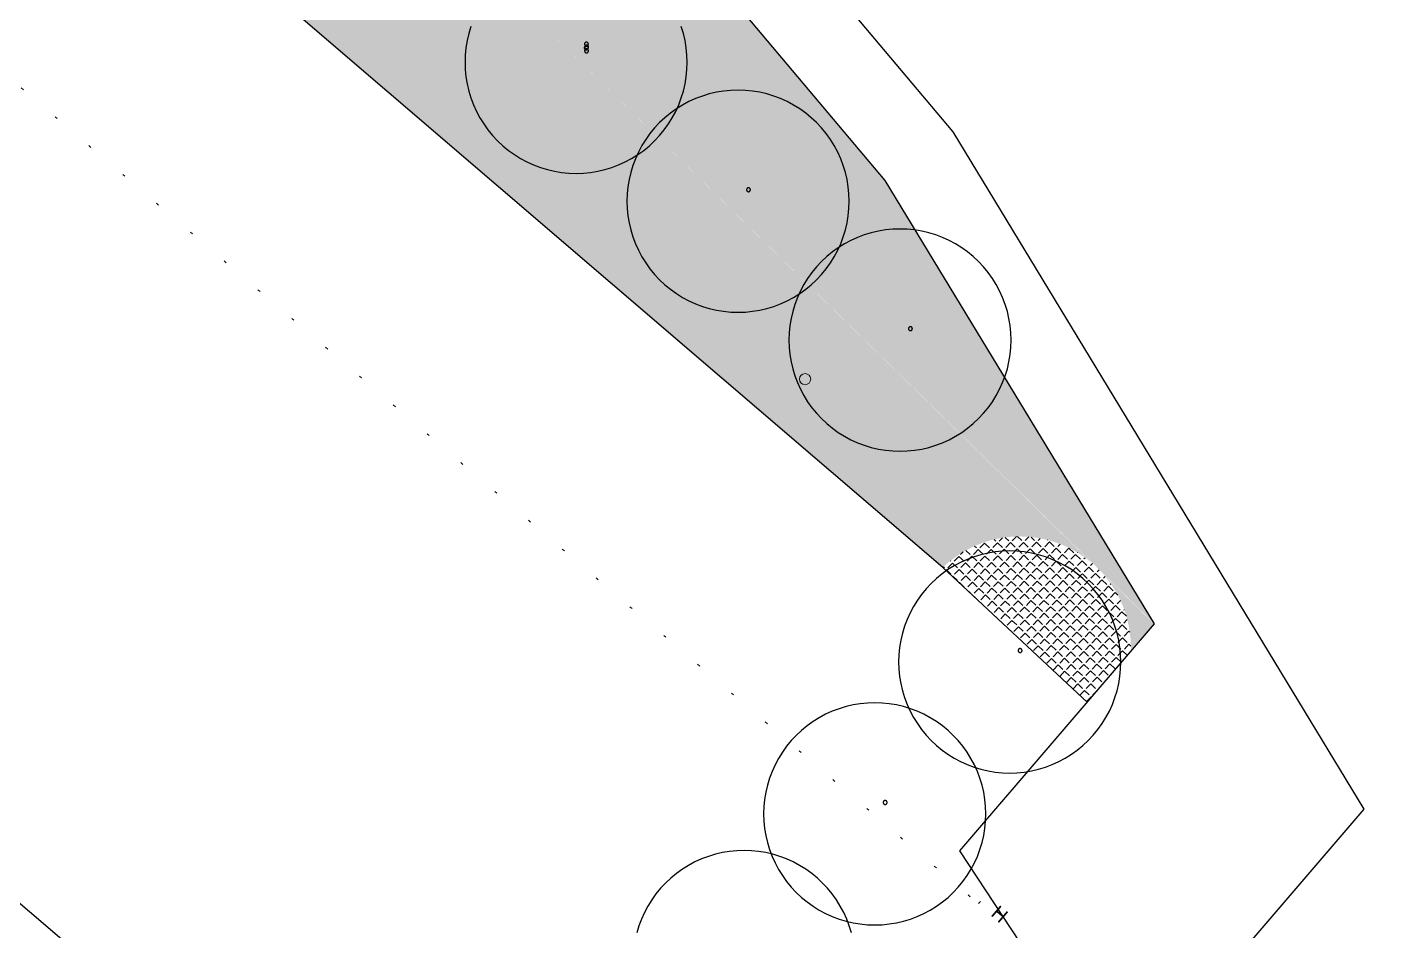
# Model space of a CAD drawing. Header units: inches. Extents: x -3368894 to 5148796, y 84 to 10864301.
# Drawn here: x 503250.57 to 503299.36, y 4346275.51 to 4346308.06 of the extents above; entities that cross this region are included whole.
import ezdxf

# ---------------------------------------------------------------- set-up
doc = ezdxf.new("R2010")
doc.units = ezdxf.units.IN
doc.header["$MEASUREMENT"] = 0
doc.linetypes.add('ACAD_ISO07W100', pattern=[3, 0, -3])
for name, color, linetype, lineweight in [('cm_alberi in secondo piano', 252, 'Continuous', 9), ('cm_campiture', 252, 'Continuous', 9), ('cp_illuminazione', 32, 'Continuous', 9), ('cp_leggerissime_linee', 253, 'Continuous', 5), ('cp_piattaforme volumi_linea', 4, 'Continuous', 25)]:
    doc.layers.add(name, color=color, linetype=linetype, lineweight=lineweight)
doc.layers.add('cm_arredi secondo piano', color=252, linetype='Continuous')
doc.layers.add('cp_alberi_linea', color=103, linetype='Continuous')
doc.styles.get("Standard").update_dxf_attribs({"font": 'GOTHIC.TTF'})
pattern_1 = [(226, (0, 0), (0.237382134112, -0.229237262251), [0.24, -0.09]), (316, (0, 0), (0.229237262251, 0.237382134112), [0.24, -0.09])]

msp = doc.modelspace()

# ---------------------------------------------------------------- hatches: boundary and pattern name
at = {"layer": 'cp_leggerissime_linee', "transparency": 33554610}
h = msp.add_hatch(dxfattribs=at)
h.set_pattern_fill('ANGLE', color=256, scale=1.2, angle=226)
h.set_pattern_definition([(226, (0, 0), (0.237382134112, -0.229237262251), [0.24, -0.09]), (316, (0, 0), (0.229237262251, 0.237382134112), [0.24, -0.09])])
h.paths.add_polyline_path([(503237.146, 4346343.175), (503240.409, 4346339.997), (503270.389, 4346311.126), (503268.308, 4346308.965), (503291.142, 4346286.594), (503281.456, 4346302.537), (503270.359, 4346315.729), (503239.055, 4346345.876)])
h.paths.add_polyline_path([(503289.29, 4346288.394), (503289.325, 4346288.356), (503289.491, 4346288.154), (503289.644, 4346287.941), (503289.782, 4346287.719), (503289.905, 4346287.488), (503290.013, 4346287.25), (503290.106, 4346287.005), (503290.182, 4346286.754), (503290.241, 4346286.499), (503290.284, 4346286.241), (503290.309, 4346285.981), (503290.318, 4346285.719), (503290.314, 4346285.591), (503291.152, 4346286.569)])
h.paths.add_polyline_path([(503288.753, 4346288.892), (503288.929, 4346288.748), (503268.308, 4346308.965), (503238.004, 4346338.148), (503240.085, 4346340.309), (503237.18, 4346343.223), (503235.277, 4346340.53), (503230.627, 4346333.951), (503283.555, 4346288.609), (503283.681, 4346288.726), (503283.883, 4346288.892), (503284.096, 4346289.045), (503284.318, 4346289.183), (503284.549, 4346289.307), (503284.787, 4346289.415), (503285.032, 4346289.507), (503285.283, 4346289.583), (503285.538, 4346289.642), (503285.796, 4346289.685), (503286.056, 4346289.711), (503286.318, 4346289.719), (503286.58, 4346289.711), (503286.84, 4346289.685), (503287.098, 4346289.642), (503287.353, 4346289.583), (503287.604, 4346289.507), (503287.849, 4346289.415), (503288.087, 4346289.307), (503288.318, 4346289.183), (503288.54, 4346289.045)])
at = {"layer": 'cp_leggerissime_linee', "transparency": 33554559}
h = msp.add_hatch(dxfattribs=at)
h.set_pattern_fill('ANGLE', color=256, scale=1.2, angle=226)
h.set_pattern_definition(pattern_1)
h.paths.add_polyline_path([(503288.318, 4346289.183), (503288.087, 4346289.307), (503287.849, 4346289.415), (503287.604, 4346289.507), (503287.353, 4346289.583), (503287.098, 4346289.642), (503286.84, 4346289.685), (503286.58, 4346289.711), (503286.318, 4346289.719), (503286.056, 4346289.711), (503285.796, 4346289.685), (503285.538, 4346289.642), (503285.283, 4346289.583), (503285.032, 4346289.507), (503284.787, 4346289.415), (503284.549, 4346289.307), (503284.318, 4346289.183), (503284.096, 4346289.045), (503283.883, 4346288.892), (503283.681, 4346288.726), (503283.547, 4346288.601), (503283.603, 4346288.549), (503283.722, 4346288.634), (503283.944, 4346288.772), (503284.175, 4346288.895), (503284.413, 4346289.003), (503284.658, 4346289.096), (503284.909, 4346289.172), (503285.163, 4346289.231), (503285.422, 4346289.274), (503285.682, 4346289.299), (503285.944, 4346289.308), (503286.205, 4346289.299), (503286.466, 4346289.274), (503286.724, 4346289.231), (503286.979, 4346289.172), (503287.23, 4346289.096), (503287.475, 4346289.003), (503287.713, 4346288.895), (503287.944, 4346288.772), (503288.166, 4346288.634), (503288.379, 4346288.481), (503288.581, 4346288.315), (503288.772, 4346288.136), (503288.951, 4346287.945), (503289.117, 4346287.743), (503289.27, 4346287.53), (503289.408, 4346287.308), (503289.531, 4346287.077), (503289.639, 4346286.839), (503289.732, 4346286.594), (503289.808, 4346286.343), (503289.867, 4346286.088), (503289.91, 4346285.83), (503289.935, 4346285.569), (503289.944, 4346285.308), (503289.939, 4346285.154), (503290.314, 4346285.591), (503290.318, 4346285.719), (503290.309, 4346285.981), (503290.284, 4346286.241), (503290.241, 4346286.499), (503290.182, 4346286.754), (503290.106, 4346287.005), (503290.013, 4346287.25), (503289.905, 4346287.488), (503289.782, 4346287.719), (503289.644, 4346287.941), (503289.491, 4346288.154), (503289.325, 4346288.356), (503289.146, 4346288.548), (503288.955, 4346288.726), (503288.753, 4346288.892), (503288.54, 4346289.045)])
h = msp.add_hatch(dxfattribs=at)
h.set_pattern_fill('ANGLE', color=256, scale=1.2, angle=226)
h.set_pattern_definition(pattern_1)
h.paths.add_polyline_path([(503289.117, 4346287.743), (503288.951, 4346287.945), (503288.772, 4346288.136), (503288.581, 4346288.315), (503288.379, 4346288.481), (503288.166, 4346288.634), (503287.944, 4346288.772), (503287.713, 4346288.895), (503287.475, 4346289.003), (503287.23, 4346289.096), (503286.979, 4346289.172), (503286.724, 4346289.231), (503286.466, 4346289.274), (503286.205, 4346289.299), (503285.944, 4346289.308), (503285.682, 4346289.299), (503285.422, 4346289.274), (503285.163, 4346289.231), (503284.909, 4346289.172), (503284.658, 4346289.096), (503284.413, 4346289.003), (503284.175, 4346288.895), (503283.944, 4346288.772), (503283.722, 4346288.634), (503283.603, 4346288.549), (503288.738, 4346283.752), (503289.939, 4346285.154), (503289.944, 4346285.308), (503289.935, 4346285.569), (503289.91, 4346285.83), (503289.867, 4346286.088), (503289.808, 4346286.343), (503289.732, 4346286.594), (503289.639, 4346286.839), (503289.531, 4346287.077), (503289.408, 4346287.308), (503289.27, 4346287.53)])

# ---------------------------------------------------------------- linework, layer by layer
at = {"layer": 'cm_arredi secondo piano'}
for points in [[(503237.962, 4346346.928), (503239.055, 4346345.876), (503270.359, 4346315.729), (503281.456, 4346302.537), (503291.152, 4346286.569), (503284.142, 4346278.389), (503325.32, 4346215.827)], [(503239.055, 4346345.876), (503235.988, 4346341.536), (503218.71, 4346317.087), (503217.544, 4346315.437), (503212.768, 4346308.678), (503293.317, 4346239.651), (503343.323, 4346169.299)], [(503272.553, 4346317.781), (503283.901, 4346304.291), (503298.711, 4346279.899), (503291.941, 4346271.998), (503327.777, 4346217.44)]]:
    msp.add_lwpolyline(points, dxfattribs=at)
at = {"layer": 'cm_campiture', "linetype": 'ACAD_ISO07W100', "ltscale": 0.5}
msp.add_line((503284.829, 4346276.492), (503285.509, 4346277.225), dxfattribs=at)
msp.add_lwpolyline([(503216.269, 4346334.934), (503284.829, 4346276.492)], dxfattribs=at)
at = {"layer": 'cp_alberi_linea'}
for points in [[(503266.554, 4346308.082), (503266.478, 4346307.832), (503266.419, 4346307.577), (503266.376, 4346307.318), (503266.35, 4346307.058), (503266.342, 4346306.796), (503266.35, 4346306.535), (503266.376, 4346306.274), (503266.419, 4346306.016), (503266.478, 4346305.761), (503266.554, 4346305.511), (503266.646, 4346305.266), (503266.754, 4346305.027), (503266.878, 4346304.796), (503267.016, 4346304.574), (503267.168, 4346304.361), (503267.334, 4346304.159), (503267.513, 4346303.968), (503267.704, 4346303.789), (503267.907, 4346303.623), (503268.119, 4346303.47), (503268.342, 4346303.332), (503268.573, 4346303.209), (503268.811, 4346303.101), (503269.056, 4346303.009), (503269.306, 4346302.933), (503269.561, 4346302.873), (503269.82, 4346302.83), (503270.08, 4346302.805), (503270.342, 4346302.796), (503270.603, 4346302.805), (503270.864, 4346302.83), (503271.122, 4346302.873), (503271.377, 4346302.933), (503271.627, 4346303.009), (503271.872, 4346303.101), (503272.111, 4346303.209), (503272.342, 4346303.332), (503272.564, 4346303.47), (503272.777, 4346303.623), (503272.979, 4346303.789), (503273.17, 4346303.968), (503273.349, 4346304.159), (503273.515, 4346304.361), (503273.668, 4346304.574), (503273.806, 4346304.796), (503273.929, 4346305.027), (503274.037, 4346305.266), (503274.129, 4346305.511), (503274.205, 4346305.761), (503274.265, 4346306.016), (503274.307, 4346306.274), (503274.333, 4346306.535), (503274.342, 4346306.796), (503274.333, 4346307.058), (503274.307, 4346307.318), (503274.265, 4346307.577), (503274.205, 4346307.832), (503274.129, 4346308.082)], [(503280.254, 4346275.443), (503280.178, 4346275.693), (503280.086, 4346275.938), (503279.978, 4346276.177), (503279.855, 4346276.407), (503279.716, 4346276.63), (503279.564, 4346276.842), (503279.398, 4346277.045), (503279.219, 4346277.236), (503279.028, 4346277.415), (503278.826, 4346277.581), (503278.613, 4346277.733), (503278.391, 4346277.871), (503278.16, 4346277.995), (503277.921, 4346278.103), (503277.676, 4346278.195), (503277.426, 4346278.271), (503277.171, 4346278.33), (503276.913, 4346278.373), (503276.652, 4346278.399), (503276.391, 4346278.407), (503276.129, 4346278.399), (503275.868, 4346278.373), (503275.61, 4346278.33), (503275.355, 4346278.271), (503275.105, 4346278.195), (503274.86, 4346278.103), (503274.621, 4346277.995), (503274.391, 4346277.871), (503274.168, 4346277.733), (503273.955, 4346277.581), (503273.753, 4346277.415), (503273.562, 4346277.236), (503273.383, 4346277.045), (503273.217, 4346276.842), (503273.065, 4346276.63), (503272.926, 4346276.407), (503272.803, 4346276.177), (503272.695, 4346275.938), (503272.603, 4346275.693), (503272.527, 4346275.443)]]:
    msp.add_lwpolyline(points, dxfattribs=at)
for points in [[(503270.786, 4346307.207), (503270.786, 4346307.212), (503270.785, 4346307.217), (503270.785, 4346307.221), (503270.783, 4346307.226), (503270.782, 4346307.23), (503270.781, 4346307.234), (503270.779, 4346307.238), (503270.776, 4346307.243), (503270.774, 4346307.246), (503270.771, 4346307.25), (503270.768, 4346307.254), (503270.765, 4346307.257), (503270.762, 4346307.26), (503270.758, 4346307.263), (503270.755, 4346307.266), (503270.751, 4346307.268), (503270.747, 4346307.27), (503270.743, 4346307.272), (503270.738, 4346307.274), (503270.734, 4346307.275), (503270.729, 4346307.276), (503270.725, 4346307.277), (503270.72, 4346307.277), (503270.716, 4346307.278), (503270.711, 4346307.277), (503270.707, 4346307.277), (503270.702, 4346307.276), (503270.698, 4346307.275), (503270.693, 4346307.274), (503270.689, 4346307.272), (503270.685, 4346307.27), (503270.681, 4346307.268), (503270.677, 4346307.266), (503270.673, 4346307.263), (503270.67, 4346307.26), (503270.666, 4346307.257), (503270.663, 4346307.254), (503270.66, 4346307.25), (503270.657, 4346307.246), (503270.655, 4346307.243), (503270.653, 4346307.238), (503270.651, 4346307.234), (503270.649, 4346307.23), (503270.648, 4346307.226), (503270.647, 4346307.221), (503270.646, 4346307.217), (503270.646, 4346307.212), (503270.646, 4346307.207), (503270.646, 4346307.203), (503270.646, 4346307.198), (503270.647, 4346307.194), (503270.648, 4346307.189), (503270.649, 4346307.185), (503270.651, 4346307.181), (503270.653, 4346307.176), (503270.655, 4346307.172), (503270.657, 4346307.169), (503270.66, 4346307.165), (503270.663, 4346307.161), (503270.666, 4346307.158), (503270.67, 4346307.155), (503270.673, 4346307.152), (503270.677, 4346307.149), (503270.681, 4346307.147), (503270.685, 4346307.145), (503270.689, 4346307.143), (503270.693, 4346307.141), (503270.698, 4346307.14), (503270.702, 4346307.139), (503270.707, 4346307.138), (503270.711, 4346307.138), (503270.716, 4346307.137), (503270.72, 4346307.138), (503270.725, 4346307.138), (503270.729, 4346307.139), (503270.734, 4346307.14), (503270.738, 4346307.141), (503270.743, 4346307.143), (503270.747, 4346307.145), (503270.751, 4346307.147), (503270.755, 4346307.149), (503270.758, 4346307.152), (503270.762, 4346307.155), (503270.765, 4346307.158), (503270.768, 4346307.161), (503270.771, 4346307.165), (503270.774, 4346307.169), (503270.776, 4346307.172), (503270.779, 4346307.176), (503270.781, 4346307.181), (503270.782, 4346307.185), (503270.783, 4346307.189), (503270.785, 4346307.194), (503270.785, 4346307.198), (503270.786, 4346307.203)], [(503270.793, 4346307.341), (503270.793, 4346307.346), (503270.793, 4346307.35), (503270.792, 4346307.355), (503270.791, 4346307.359), (503270.79, 4346307.364), (503270.788, 4346307.368), (503270.786, 4346307.372), (503270.784, 4346307.376), (503270.781, 4346307.38), (503270.779, 4346307.384), (503270.776, 4346307.387), (503270.773, 4346307.391), (503270.769, 4346307.394), (503270.766, 4346307.397), (503270.762, 4346307.399), (503270.758, 4346307.402), (503270.754, 4346307.404), (503270.75, 4346307.406), (503270.746, 4346307.408), (503270.741, 4346307.409), (503270.737, 4346307.41), (503270.732, 4346307.411), (503270.728, 4346307.411), (503270.723, 4346307.411), (503270.719, 4346307.411), (503270.714, 4346307.411), (503270.71, 4346307.41), (503270.705, 4346307.409), (503270.701, 4346307.408), (503270.696, 4346307.406), (503270.692, 4346307.404), (503270.688, 4346307.402), (503270.684, 4346307.399), (503270.681, 4346307.397), (503270.677, 4346307.394), (503270.674, 4346307.391), (503270.671, 4346307.387), (503270.668, 4346307.384), (503270.665, 4346307.38), (503270.662, 4346307.376), (503270.66, 4346307.372), (503270.658, 4346307.368), (503270.657, 4346307.364), (503270.655, 4346307.359), (503270.654, 4346307.355), (503270.654, 4346307.35), (503270.653, 4346307.346), (503270.653, 4346307.341), (503270.653, 4346307.337), (503270.654, 4346307.332), (503270.654, 4346307.327), (503270.655, 4346307.323), (503270.657, 4346307.319), (503270.658, 4346307.314), (503270.66, 4346307.31), (503270.662, 4346307.306), (503270.665, 4346307.302), (503270.668, 4346307.298), (503270.671, 4346307.295), (503270.674, 4346307.292), (503270.677, 4346307.288), (503270.681, 4346307.286), (503270.684, 4346307.283), (503270.688, 4346307.28), (503270.692, 4346307.278), (503270.696, 4346307.276), (503270.701, 4346307.275), (503270.705, 4346307.273), (503270.71, 4346307.272), (503270.714, 4346307.272), (503270.719, 4346307.271), (503270.723, 4346307.271), (503270.728, 4346307.271), (503270.732, 4346307.272), (503270.737, 4346307.272), (503270.741, 4346307.273), (503270.746, 4346307.275), (503270.75, 4346307.276), (503270.754, 4346307.278), (503270.758, 4346307.28), (503270.762, 4346307.283), (503270.766, 4346307.286), (503270.769, 4346307.288), (503270.773, 4346307.292), (503270.776, 4346307.295), (503270.779, 4346307.298), (503270.781, 4346307.302), (503270.784, 4346307.306), (503270.786, 4346307.31), (503270.788, 4346307.314), (503270.79, 4346307.319), (503270.791, 4346307.323), (503270.792, 4346307.327), (503270.793, 4346307.332), (503270.793, 4346307.337)], [(503280.173, 4346301.794), (503280.165, 4346302.055), (503280.139, 4346302.316), (503280.096, 4346302.574), (503280.037, 4346302.829), (503279.961, 4346303.079), (503279.869, 4346303.324), (503279.761, 4346303.563), (503279.637, 4346303.794), (503279.499, 4346304.016), (503279.347, 4346304.229), (503279.181, 4346304.431), (503279.002, 4346304.622), (503278.811, 4346304.801), (503278.608, 4346304.967), (503278.396, 4346305.12), (503278.173, 4346305.258), (503277.942, 4346305.381), (503277.704, 4346305.489), (503277.459, 4346305.581), (503277.209, 4346305.657), (503276.954, 4346305.717), (503276.695, 4346305.759), (503276.435, 4346305.785), (503276.173, 4346305.794), (503275.912, 4346305.785), (503275.651, 4346305.759), (503275.393, 4346305.717), (503275.138, 4346305.657), (503274.888, 4346305.581), (503274.643, 4346305.489), (503274.404, 4346305.381), (503274.173, 4346305.258), (503273.951, 4346305.12), (503273.738, 4346304.967), (503273.536, 4346304.801), (503273.345, 4346304.622), (503273.166, 4346304.431), (503273, 4346304.229), (503272.847, 4346304.016), (503272.709, 4346303.794), (503272.586, 4346303.563), (503272.478, 4346303.324), (503272.386, 4346303.079), (503272.31, 4346302.829), (503272.25, 4346302.574), (503272.208, 4346302.316), (503272.182, 4346302.055), (503272.173, 4346301.794), (503272.182, 4346301.532), (503272.208, 4346301.272), (503272.25, 4346301.013), (503272.31, 4346300.758), (503272.386, 4346300.508), (503272.478, 4346300.263), (503272.586, 4346300.025), (503272.709, 4346299.794), (503272.847, 4346299.571), (503273, 4346299.359), (503273.166, 4346299.156), (503273.345, 4346298.965), (503273.536, 4346298.786), (503273.738, 4346298.62), (503273.951, 4346298.468), (503274.173, 4346298.33), (503274.404, 4346298.206), (503274.643, 4346298.098), (503274.888, 4346298.006), (503275.138, 4346297.93), (503275.393, 4346297.871), (503275.651, 4346297.828), (503275.912, 4346297.802), (503276.173, 4346297.794), (503276.435, 4346297.802), (503276.695, 4346297.828), (503276.954, 4346297.871), (503277.209, 4346297.93), (503277.459, 4346298.006), (503277.704, 4346298.098), (503277.942, 4346298.206), (503278.173, 4346298.33), (503278.396, 4346298.468), (503278.608, 4346298.62), (503278.811, 4346298.786), (503279.002, 4346298.965), (503279.181, 4346299.156), (503279.347, 4346299.359), (503279.499, 4346299.571), (503279.637, 4346299.794), (503279.761, 4346300.025), (503279.869, 4346300.263), (503279.961, 4346300.508), (503280.037, 4346300.758), (503280.096, 4346301.013), (503280.139, 4346301.272), (503280.165, 4346301.532)], [(503276.617, 4346302.205), (503276.617, 4346302.209), (503276.617, 4346302.214), (503276.616, 4346302.219), (503276.615, 4346302.223), (503276.614, 4346302.227), (503276.612, 4346302.232), (503276.61, 4346302.236), (503276.608, 4346302.24), (503276.606, 4346302.244), (503276.603, 4346302.248), (503276.6, 4346302.251), (503276.597, 4346302.254), (503276.594, 4346302.258), (503276.59, 4346302.26), (503276.586, 4346302.263), (503276.582, 4346302.266), (503276.578, 4346302.268), (503276.574, 4346302.27), (503276.57, 4346302.271), (503276.566, 4346302.273), (503276.561, 4346302.274), (503276.557, 4346302.274), (503276.552, 4346302.275), (503276.547, 4346302.275), (503276.543, 4346302.275), (503276.538, 4346302.274), (503276.534, 4346302.274), (503276.529, 4346302.273), (503276.525, 4346302.271), (503276.521, 4346302.27), (503276.516, 4346302.268), (503276.512, 4346302.266), (503276.508, 4346302.263), (503276.505, 4346302.26), (503276.501, 4346302.258), (503276.498, 4346302.254), (503276.495, 4346302.251), (503276.492, 4346302.248), (503276.489, 4346302.244), (503276.487, 4346302.24), (503276.484, 4346302.236), (503276.483, 4346302.232), (503276.481, 4346302.227), (503276.48, 4346302.223), (503276.479, 4346302.219), (503276.478, 4346302.214), (503276.477, 4346302.209), (503276.477, 4346302.205), (503276.477, 4346302.2), (503276.478, 4346302.196), (503276.479, 4346302.191), (503276.48, 4346302.187), (503276.481, 4346302.182), (503276.483, 4346302.178), (503276.484, 4346302.174), (503276.487, 4346302.17), (503276.489, 4346302.166), (503276.492, 4346302.162), (503276.495, 4346302.159), (503276.498, 4346302.155), (503276.501, 4346302.152), (503276.505, 4346302.149), (503276.508, 4346302.147), (503276.512, 4346302.144), (503276.516, 4346302.142), (503276.521, 4346302.14), (503276.525, 4346302.138), (503276.529, 4346302.137), (503276.534, 4346302.136), (503276.538, 4346302.135), (503276.543, 4346302.135), (503276.547, 4346302.135), (503276.552, 4346302.135), (503276.557, 4346302.135), (503276.561, 4346302.136), (503276.566, 4346302.137), (503276.57, 4346302.138), (503276.574, 4346302.14), (503276.578, 4346302.142), (503276.582, 4346302.144), (503276.586, 4346302.147), (503276.59, 4346302.149), (503276.594, 4346302.152), (503276.597, 4346302.155), (503276.6, 4346302.159), (503276.603, 4346302.162), (503276.606, 4346302.166), (503276.608, 4346302.17), (503276.61, 4346302.174), (503276.612, 4346302.178), (503276.614, 4346302.182), (503276.615, 4346302.187), (503276.616, 4346302.191), (503276.617, 4346302.196), (503276.617, 4346302.2)], [(503286.005, 4346296.791), (503285.996, 4346297.053), (503285.971, 4346297.313), (503285.928, 4346297.571), (503285.869, 4346297.826), (503285.793, 4346298.077), (503285.7, 4346298.322), (503285.592, 4346298.56), (503285.469, 4346298.791), (503285.331, 4346299.013), (503285.178, 4346299.226), (503285.012, 4346299.428), (503284.833, 4346299.619), (503284.642, 4346299.798), (503284.44, 4346299.964), (503284.227, 4346300.117), (503284.005, 4346300.255), (503283.774, 4346300.379), (503283.536, 4346300.487), (503283.291, 4346300.579), (503283.04, 4346300.655), (503282.785, 4346300.714), (503282.527, 4346300.757), (503282.267, 4346300.782), (503282.005, 4346300.791), (503281.743, 4346300.782), (503281.483, 4346300.757), (503281.225, 4346300.714), (503280.97, 4346300.655), (503280.719, 4346300.579), (503280.474, 4346300.487), (503280.236, 4346300.379), (503280.005, 4346300.255), (503279.783, 4346300.117), (503279.57, 4346299.964), (503279.368, 4346299.798), (503279.176, 4346299.619), (503278.998, 4346299.428), (503278.831, 4346299.226), (503278.679, 4346299.013), (503278.541, 4346298.791), (503278.417, 4346298.56), (503278.309, 4346298.322), (503278.217, 4346298.077), (503278.141, 4346297.826), (503278.082, 4346297.571), (503278.039, 4346297.313), (503278.013, 4346297.053), (503278.005, 4346296.791), (503278.013, 4346296.529), (503278.039, 4346296.269), (503278.082, 4346296.011), (503278.141, 4346295.756), (503278.217, 4346295.505), (503278.309, 4346295.26), (503278.417, 4346295.022), (503278.541, 4346294.791), (503278.679, 4346294.569), (503278.831, 4346294.356), (503278.998, 4346294.154), (503279.176, 4346293.963), (503279.368, 4346293.784), (503279.57, 4346293.618), (503279.783, 4346293.465), (503280.005, 4346293.327), (503280.236, 4346293.204), (503280.474, 4346293.096), (503280.719, 4346293.003), (503280.97, 4346292.927), (503281.225, 4346292.868), (503281.483, 4346292.825), (503281.743, 4346292.8), (503282.005, 4346292.791), (503282.267, 4346292.8), (503282.527, 4346292.825), (503282.785, 4346292.868), (503283.04, 4346292.927), (503283.291, 4346293.003), (503283.536, 4346293.096), (503283.774, 4346293.204), (503284.005, 4346293.327), (503284.227, 4346293.465), (503284.44, 4346293.618), (503284.642, 4346293.784), (503284.833, 4346293.963), (503285.012, 4346294.154), (503285.178, 4346294.356), (503285.331, 4346294.569), (503285.469, 4346294.791), (503285.592, 4346295.022), (503285.7, 4346295.26), (503285.793, 4346295.505), (503285.869, 4346295.756), (503285.928, 4346296.011), (503285.971, 4346296.269), (503285.996, 4346296.529)], [(503282.449, 4346297.202), (503282.449, 4346297.207), (503282.448, 4346297.211), (503282.448, 4346297.216), (503282.447, 4346297.22), (503282.445, 4346297.225), (503282.444, 4346297.229), (503282.442, 4346297.233), (503282.44, 4346297.237), (503282.437, 4346297.241), (503282.435, 4346297.245), (503282.432, 4346297.248), (503282.429, 4346297.252), (503282.425, 4346297.255), (503282.422, 4346297.258), (503282.418, 4346297.261), (503282.414, 4346297.263), (503282.41, 4346297.265), (503282.406, 4346297.267), (503282.401, 4346297.269), (503282.397, 4346297.27), (503282.393, 4346297.271), (503282.388, 4346297.272), (503282.384, 4346297.272), (503282.379, 4346297.272), (503282.374, 4346297.272), (503282.37, 4346297.272), (503282.365, 4346297.271), (503282.361, 4346297.27), (503282.356, 4346297.269), (503282.352, 4346297.267), (503282.348, 4346297.265), (503282.344, 4346297.263), (503282.34, 4346297.261), (503282.336, 4346297.258), (503282.333, 4346297.255), (503282.329, 4346297.252), (503282.326, 4346297.248), (503282.323, 4346297.245), (503282.321, 4346297.241), (503282.318, 4346297.237), (503282.316, 4346297.233), (503282.314, 4346297.229), (503282.313, 4346297.225), (503282.311, 4346297.22), (503282.31, 4346297.216), (503282.309, 4346297.211), (503282.309, 4346297.207), (503282.309, 4346297.202), (503282.309, 4346297.198), (503282.309, 4346297.193), (503282.31, 4346297.189), (503282.311, 4346297.184), (503282.313, 4346297.18), (503282.314, 4346297.175), (503282.316, 4346297.171), (503282.318, 4346297.167), (503282.321, 4346297.163), (503282.323, 4346297.16), (503282.326, 4346297.156), (503282.329, 4346297.153), (503282.333, 4346297.15), (503282.336, 4346297.147), (503282.34, 4346297.144), (503282.344, 4346297.142), (503282.348, 4346297.139), (503282.352, 4346297.137), (503282.356, 4346297.136), (503282.361, 4346297.135), (503282.365, 4346297.133), (503282.37, 4346297.133), (503282.374, 4346297.132), (503282.379, 4346297.132), (503282.384, 4346297.132), (503282.388, 4346297.133), (503282.393, 4346297.133), (503282.397, 4346297.135), (503282.401, 4346297.136), (503282.406, 4346297.137), (503282.41, 4346297.139), (503282.414, 4346297.142), (503282.418, 4346297.144), (503282.422, 4346297.147), (503282.425, 4346297.15), (503282.429, 4346297.153), (503282.432, 4346297.156), (503282.435, 4346297.16), (503282.437, 4346297.163), (503282.44, 4346297.167), (503282.442, 4346297.171), (503282.444, 4346297.175), (503282.445, 4346297.18), (503282.447, 4346297.184), (503282.448, 4346297.189), (503282.448, 4346297.193), (503282.449, 4346297.198)], [(503289.954, 4346285.198), (503289.946, 4346285.46), (503289.92, 4346285.72), (503289.878, 4346285.979), (503289.818, 4346286.234), (503289.742, 4346286.484), (503289.65, 4346286.729), (503289.542, 4346286.967), (503289.419, 4346287.198), (503289.28, 4346287.421), (503289.128, 4346287.633), (503288.962, 4346287.836), (503288.783, 4346288.027), (503288.592, 4346288.206), (503288.389, 4346288.372), (503288.177, 4346288.524), (503287.954, 4346288.662), (503287.724, 4346288.786), (503287.485, 4346288.894), (503287.24, 4346288.986), (503286.99, 4346289.062), (503286.735, 4346289.121), (503286.477, 4346289.164), (503286.216, 4346289.19), (503285.954, 4346289.198), (503285.693, 4346289.19), (503285.432, 4346289.164), (503285.174, 4346289.121), (503284.919, 4346289.062), (503284.669, 4346288.986), (503284.424, 4346288.894), (503284.185, 4346288.786), (503283.954, 4346288.662), (503283.732, 4346288.524), (503283.519, 4346288.372), (503283.317, 4346288.206), (503283.126, 4346288.027), (503282.947, 4346287.836), (503282.781, 4346287.633), (503282.629, 4346287.421), (503282.49, 4346287.198), (503282.367, 4346286.967), (503282.259, 4346286.729), (503282.167, 4346286.484), (503282.091, 4346286.234), (503282.031, 4346285.979), (503281.989, 4346285.72), (503281.963, 4346285.46), (503281.954, 4346285.198), (503281.963, 4346284.937), (503281.989, 4346284.676), (503282.031, 4346284.418), (503282.091, 4346284.163), (503282.167, 4346283.913), (503282.259, 4346283.668), (503282.367, 4346283.429), (503282.49, 4346283.198), (503282.629, 4346282.976), (503282.781, 4346282.763), (503282.947, 4346282.561), (503283.126, 4346282.37), (503283.317, 4346282.191), (503283.519, 4346282.025), (503283.732, 4346281.872), (503283.954, 4346281.734), (503284.185, 4346281.611), (503284.424, 4346281.503), (503284.669, 4346281.411), (503284.919, 4346281.335), (503285.174, 4346281.275), (503285.432, 4346281.232), (503285.693, 4346281.207), (503285.954, 4346281.198), (503286.216, 4346281.207), (503286.477, 4346281.232), (503286.735, 4346281.275), (503286.99, 4346281.335), (503287.24, 4346281.411), (503287.485, 4346281.503), (503287.724, 4346281.611), (503287.954, 4346281.734), (503288.177, 4346281.872), (503288.389, 4346282.025), (503288.592, 4346282.191), (503288.783, 4346282.37), (503288.962, 4346282.561), (503289.128, 4346282.763), (503289.28, 4346282.976), (503289.419, 4346283.198), (503289.542, 4346283.429), (503289.65, 4346283.668), (503289.742, 4346283.913), (503289.818, 4346284.163), (503289.878, 4346284.418), (503289.92, 4346284.676), (503289.946, 4346284.937)], [(503286.399, 4346285.609), (503286.398, 4346285.614), (503286.398, 4346285.619), (503286.397, 4346285.623), (503286.396, 4346285.628), (503286.395, 4346285.632), (503286.393, 4346285.636), (503286.391, 4346285.64), (503286.389, 4346285.645), (503286.387, 4346285.648), (503286.384, 4346285.652), (503286.381, 4346285.656), (503286.378, 4346285.659), (503286.375, 4346285.662), (503286.371, 4346285.665), (503286.367, 4346285.668), (503286.364, 4346285.67), (503286.36, 4346285.672), (503286.355, 4346285.674), (503286.351, 4346285.676), (503286.347, 4346285.677), (503286.342, 4346285.678), (503286.338, 4346285.679), (503286.333, 4346285.679), (503286.329, 4346285.68), (503286.324, 4346285.679), (503286.319, 4346285.679), (503286.315, 4346285.678), (503286.31, 4346285.677), (503286.306, 4346285.676), (503286.302, 4346285.674), (503286.297, 4346285.672), (503286.293, 4346285.67), (503286.29, 4346285.668), (503286.286, 4346285.665), (503286.282, 4346285.662), (503286.279, 4346285.659), (503286.276, 4346285.656), (503286.273, 4346285.652), (503286.27, 4346285.648), (503286.268, 4346285.645), (503286.266, 4346285.64), (503286.264, 4346285.636), (503286.262, 4346285.632), (503286.261, 4346285.628), (503286.26, 4346285.623), (503286.259, 4346285.619), (503286.259, 4346285.614), (503286.258, 4346285.609), (503286.259, 4346285.605), (503286.259, 4346285.6), (503286.26, 4346285.596), (503286.261, 4346285.591), (503286.262, 4346285.587), (503286.264, 4346285.583), (503286.266, 4346285.578), (503286.268, 4346285.574), (503286.27, 4346285.571), (503286.273, 4346285.567), (503286.276, 4346285.563), (503286.279, 4346285.56), (503286.282, 4346285.557), (503286.286, 4346285.554), (503286.29, 4346285.551), (503286.293, 4346285.549), (503286.297, 4346285.547), (503286.302, 4346285.545), (503286.306, 4346285.543), (503286.31, 4346285.542), (503286.315, 4346285.541), (503286.319, 4346285.54), (503286.324, 4346285.54), (503286.329, 4346285.539), (503286.333, 4346285.54), (503286.338, 4346285.54), (503286.342, 4346285.541), (503286.347, 4346285.542), (503286.351, 4346285.543), (503286.355, 4346285.545), (503286.36, 4346285.547), (503286.364, 4346285.549), (503286.367, 4346285.551), (503286.371, 4346285.554), (503286.375, 4346285.557), (503286.378, 4346285.56), (503286.381, 4346285.563), (503286.384, 4346285.567), (503286.387, 4346285.571), (503286.389, 4346285.574), (503286.391, 4346285.578), (503286.393, 4346285.583), (503286.395, 4346285.587), (503286.396, 4346285.591), (503286.397, 4346285.596), (503286.398, 4346285.6), (503286.398, 4346285.605)], [(503285.095, 4346279.726), (503285.087, 4346279.987), (503285.061, 4346280.248), (503285.018, 4346280.506), (503284.959, 4346280.761), (503284.883, 4346281.011), (503284.791, 4346281.256), (503284.683, 4346281.495), (503284.559, 4346281.726), (503284.421, 4346281.948), (503284.269, 4346282.161), (503284.103, 4346282.363), (503283.924, 4346282.554), (503283.733, 4346282.733), (503283.53, 4346282.899), (503283.318, 4346283.052), (503283.095, 4346283.19), (503282.865, 4346283.313), (503282.626, 4346283.421), (503282.381, 4346283.513), (503282.131, 4346283.589), (503281.876, 4346283.649), (503281.617, 4346283.692), (503281.357, 4346283.717), (503281.095, 4346283.726), (503280.834, 4346283.717), (503280.573, 4346283.692), (503280.315, 4346283.649), (503280.06, 4346283.589), (503279.81, 4346283.513), (503279.565, 4346283.421), (503279.326, 4346283.313), (503279.095, 4346283.19), (503278.873, 4346283.052), (503278.66, 4346282.899), (503278.458, 4346282.733), (503278.267, 4346282.554), (503278.088, 4346282.363), (503277.922, 4346282.161), (503277.769, 4346281.948), (503277.631, 4346281.726), (503277.508, 4346281.495), (503277.4, 4346281.256), (503277.308, 4346281.011), (503277.232, 4346280.761), (503277.172, 4346280.506), (503277.13, 4346280.248), (503277.104, 4346279.987), (503277.095, 4346279.726), (503277.104, 4346279.464), (503277.13, 4346279.204), (503277.172, 4346278.945), (503277.232, 4346278.69), (503277.308, 4346278.44), (503277.4, 4346278.195), (503277.508, 4346277.957), (503277.631, 4346277.726), (503277.769, 4346277.503), (503277.922, 4346277.291), (503278.088, 4346277.088), (503278.267, 4346276.897), (503278.458, 4346276.718), (503278.66, 4346276.552), (503278.873, 4346276.4), (503279.095, 4346276.262), (503279.326, 4346276.138), (503279.565, 4346276.03), (503279.81, 4346275.938), (503280.06, 4346275.862), (503280.315, 4346275.803), (503280.573, 4346275.76), (503280.834, 4346275.734), (503281.095, 4346275.726), (503281.357, 4346275.734), (503281.617, 4346275.76), (503281.876, 4346275.803), (503282.131, 4346275.862), (503282.381, 4346275.938), (503282.626, 4346276.03), (503282.865, 4346276.138), (503283.095, 4346276.262), (503283.318, 4346276.4), (503283.53, 4346276.552), (503283.733, 4346276.718), (503283.924, 4346276.897), (503284.103, 4346277.088), (503284.269, 4346277.291), (503284.421, 4346277.503), (503284.559, 4346277.726), (503284.683, 4346277.957), (503284.791, 4346278.195), (503284.883, 4346278.44), (503284.959, 4346278.69), (503285.018, 4346278.945), (503285.061, 4346279.204), (503285.087, 4346279.464)], [(503281.54, 4346280.137), (503281.539, 4346280.142), (503281.539, 4346280.146), (503281.538, 4346280.151), (503281.537, 4346280.155), (503281.536, 4346280.159), (503281.534, 4346280.164), (503281.532, 4346280.168), (503281.53, 4346280.172), (503281.528, 4346280.176), (503281.525, 4346280.18), (503281.522, 4346280.183), (503281.519, 4346280.186), (503281.516, 4346280.19), (503281.512, 4346280.193), (503281.508, 4346280.195), (503281.504, 4346280.198), (503281.5, 4346280.2), (503281.496, 4346280.202), (503281.492, 4346280.203), (503281.488, 4346280.205), (503281.483, 4346280.206), (503281.479, 4346280.206), (503281.474, 4346280.207), (503281.469, 4346280.207), (503281.465, 4346280.207), (503281.46, 4346280.206), (503281.456, 4346280.206), (503281.451, 4346280.205), (503281.447, 4346280.203), (503281.443, 4346280.202), (503281.438, 4346280.2), (503281.434, 4346280.198), (503281.43, 4346280.195), (503281.427, 4346280.193), (503281.423, 4346280.19), (503281.42, 4346280.186), (503281.417, 4346280.183), (503281.414, 4346280.18), (503281.411, 4346280.176), (503281.409, 4346280.172), (503281.407, 4346280.168), (503281.405, 4346280.164), (503281.403, 4346280.159), (503281.402, 4346280.155), (503281.401, 4346280.151), (503281.4, 4346280.146), (503281.399, 4346280.142), (503281.399, 4346280.137), (503281.399, 4346280.132), (503281.4, 4346280.128), (503281.401, 4346280.123), (503281.402, 4346280.119), (503281.403, 4346280.114), (503281.405, 4346280.11), (503281.407, 4346280.106), (503281.409, 4346280.102), (503281.411, 4346280.098), (503281.414, 4346280.094), (503281.417, 4346280.091), (503281.42, 4346280.087), (503281.423, 4346280.084), (503281.427, 4346280.081), (503281.43, 4346280.079), (503281.434, 4346280.076), (503281.438, 4346280.074), (503281.443, 4346280.072), (503281.447, 4346280.071), (503281.451, 4346280.069), (503281.456, 4346280.068), (503281.46, 4346280.067), (503281.465, 4346280.067), (503281.469, 4346280.067), (503281.474, 4346280.067), (503281.479, 4346280.067), (503281.483, 4346280.068), (503281.488, 4346280.069), (503281.492, 4346280.071), (503281.496, 4346280.072), (503281.5, 4346280.074), (503281.504, 4346280.076), (503281.508, 4346280.079), (503281.512, 4346280.081), (503281.516, 4346280.084), (503281.519, 4346280.087), (503281.522, 4346280.091), (503281.525, 4346280.094), (503281.528, 4346280.098), (503281.53, 4346280.102), (503281.532, 4346280.106), (503281.534, 4346280.11), (503281.536, 4346280.114), (503281.537, 4346280.119), (503281.538, 4346280.123), (503281.539, 4346280.128), (503281.539, 4346280.132)]]:
    msp.add_lwpolyline(points, close=True, dxfattribs=at)
at = {"layer": 'cp_illuminazione'}
msp.add_circle((503278.588, 4346295.384), 0.201, dxfattribs=at)
at = {"layer": 'cp_piattaforme volumi_linea'}
msp.add_line((503283.547, 4346288.601), (503230.627, 4346333.951), dxfattribs=at)
for points in [[(503270.783, 4346307.451), (503270.783, 4346307.455), (503270.782, 4346307.46), (503270.781, 4346307.464), (503270.78, 4346307.469), (503270.779, 4346307.473), (503270.777, 4346307.478), (503270.775, 4346307.482), (503270.773, 4346307.486), (503270.771, 4346307.49), (503270.768, 4346307.493), (503270.765, 4346307.497), (503270.762, 4346307.5), (503270.759, 4346307.503), (503270.755, 4346307.506), (503270.752, 4346307.509), (503270.748, 4346307.511), (503270.744, 4346307.514), (503270.739, 4346307.516), (503270.735, 4346307.517), (503270.731, 4346307.518), (503270.726, 4346307.52), (503270.722, 4346307.52), (503270.717, 4346307.521), (503270.713, 4346307.521), (503270.708, 4346307.521), (503270.703, 4346307.52), (503270.699, 4346307.52), (503270.694, 4346307.518), (503270.69, 4346307.517), (503270.686, 4346307.516), (503270.682, 4346307.514), (503270.678, 4346307.511), (503270.674, 4346307.509), (503270.67, 4346307.506), (503270.666, 4346307.503), (503270.663, 4346307.5), (503270.66, 4346307.497), (503270.657, 4346307.493), (503270.654, 4346307.49), (503270.652, 4346307.486), (503270.65, 4346307.482), (503270.648, 4346307.478), (503270.646, 4346307.473), (503270.645, 4346307.469), (503270.644, 4346307.464), (503270.643, 4346307.46), (503270.643, 4346307.455), (503270.643, 4346307.451), (503270.643, 4346307.446), (503270.643, 4346307.442), (503270.644, 4346307.437), (503270.645, 4346307.433), (503270.646, 4346307.428), (503270.648, 4346307.424), (503270.65, 4346307.42), (503270.652, 4346307.416), (503270.654, 4346307.412), (503270.657, 4346307.408), (503270.66, 4346307.405), (503270.663, 4346307.401), (503270.666, 4346307.398), (503270.67, 4346307.395), (503270.674, 4346307.392), (503270.678, 4346307.39), (503270.682, 4346307.388), (503270.686, 4346307.386), (503270.69, 4346307.384), (503270.694, 4346307.383), (503270.699, 4346307.382), (503270.703, 4346307.381), (503270.708, 4346307.381), (503270.713, 4346307.381), (503270.717, 4346307.381), (503270.722, 4346307.381), (503270.726, 4346307.382), (503270.731, 4346307.383), (503270.735, 4346307.384), (503270.739, 4346307.386), (503270.744, 4346307.388), (503270.748, 4346307.39), (503270.752, 4346307.392), (503270.755, 4346307.395), (503270.759, 4346307.398), (503270.762, 4346307.401), (503270.765, 4346307.405), (503270.768, 4346307.408), (503270.771, 4346307.412), (503270.773, 4346307.416), (503270.775, 4346307.42), (503270.777, 4346307.424), (503270.779, 4346307.428), (503270.78, 4346307.433), (503270.781, 4346307.437), (503270.782, 4346307.442), (503270.783, 4346307.446)], [(503270.775, 4346307.317), (503270.775, 4346307.322), (503270.775, 4346307.326), (503270.774, 4346307.331), (503270.773, 4346307.335), (503270.772, 4346307.34), (503270.77, 4346307.344), (503270.768, 4346307.348), (503270.766, 4346307.352), (503270.763, 4346307.356), (503270.761, 4346307.36), (503270.758, 4346307.363), (503270.755, 4346307.367), (503270.751, 4346307.37), (503270.748, 4346307.373), (503270.744, 4346307.375), (503270.74, 4346307.378), (503270.736, 4346307.38), (503270.732, 4346307.382), (503270.728, 4346307.383), (503270.723, 4346307.385), (503270.719, 4346307.386), (503270.714, 4346307.387), (503270.71, 4346307.387), (503270.705, 4346307.387), (503270.701, 4346307.387), (503270.696, 4346307.387), (503270.692, 4346307.386), (503270.687, 4346307.385), (503270.683, 4346307.383), (503270.678, 4346307.382), (503270.674, 4346307.38), (503270.67, 4346307.378), (503270.666, 4346307.375), (503270.663, 4346307.373), (503270.659, 4346307.37), (503270.656, 4346307.367), (503270.652, 4346307.363), (503270.65, 4346307.36), (503270.647, 4346307.356), (503270.644, 4346307.352), (503270.642, 4346307.348), (503270.64, 4346307.344), (503270.639, 4346307.34), (503270.637, 4346307.335), (503270.636, 4346307.331), (503270.636, 4346307.326), (503270.635, 4346307.322), (503270.635, 4346307.317), (503270.635, 4346307.312), (503270.636, 4346307.308), (503270.636, 4346307.303), (503270.637, 4346307.299), (503270.639, 4346307.295), (503270.64, 4346307.29), (503270.642, 4346307.286), (503270.644, 4346307.282), (503270.647, 4346307.278), (503270.65, 4346307.274), (503270.652, 4346307.271), (503270.656, 4346307.268), (503270.659, 4346307.264), (503270.663, 4346307.261), (503270.666, 4346307.259), (503270.67, 4346307.256), (503270.674, 4346307.254), (503270.678, 4346307.252), (503270.683, 4346307.251), (503270.687, 4346307.249), (503270.692, 4346307.248), (503270.696, 4346307.248), (503270.701, 4346307.247), (503270.705, 4346307.247), (503270.71, 4346307.247), (503270.714, 4346307.248), (503270.719, 4346307.248), (503270.723, 4346307.249), (503270.728, 4346307.251), (503270.732, 4346307.252), (503270.736, 4346307.254), (503270.74, 4346307.256), (503270.744, 4346307.259), (503270.748, 4346307.261), (503270.751, 4346307.264), (503270.755, 4346307.268), (503270.758, 4346307.271), (503270.761, 4346307.274), (503270.763, 4346307.278), (503270.766, 4346307.282), (503270.768, 4346307.286), (503270.77, 4346307.29), (503270.772, 4346307.295), (503270.773, 4346307.299), (503270.774, 4346307.303), (503270.775, 4346307.308), (503270.775, 4346307.312)]]:
    msp.add_lwpolyline(points, close=True, dxfattribs=at)
msp.add_lwpolyline([(503283.547, 4346288.601), (503288.738, 4346283.752)], dxfattribs=at)

# ---------------------------------------------------------------- texts
at = {"layer": 'cm_alberi in secondo piano', "insert": (503285.247, 4346276.083), "char_height": 0.5, "attachment_point": 7, "rotation": 319.4053}
msp.add_mtext_dynamic_manual_height_columns('H', width=4.59023, gutter_width=1, heights=[0], dxfattribs=at)

doc.saveas('drawing.dxf')
